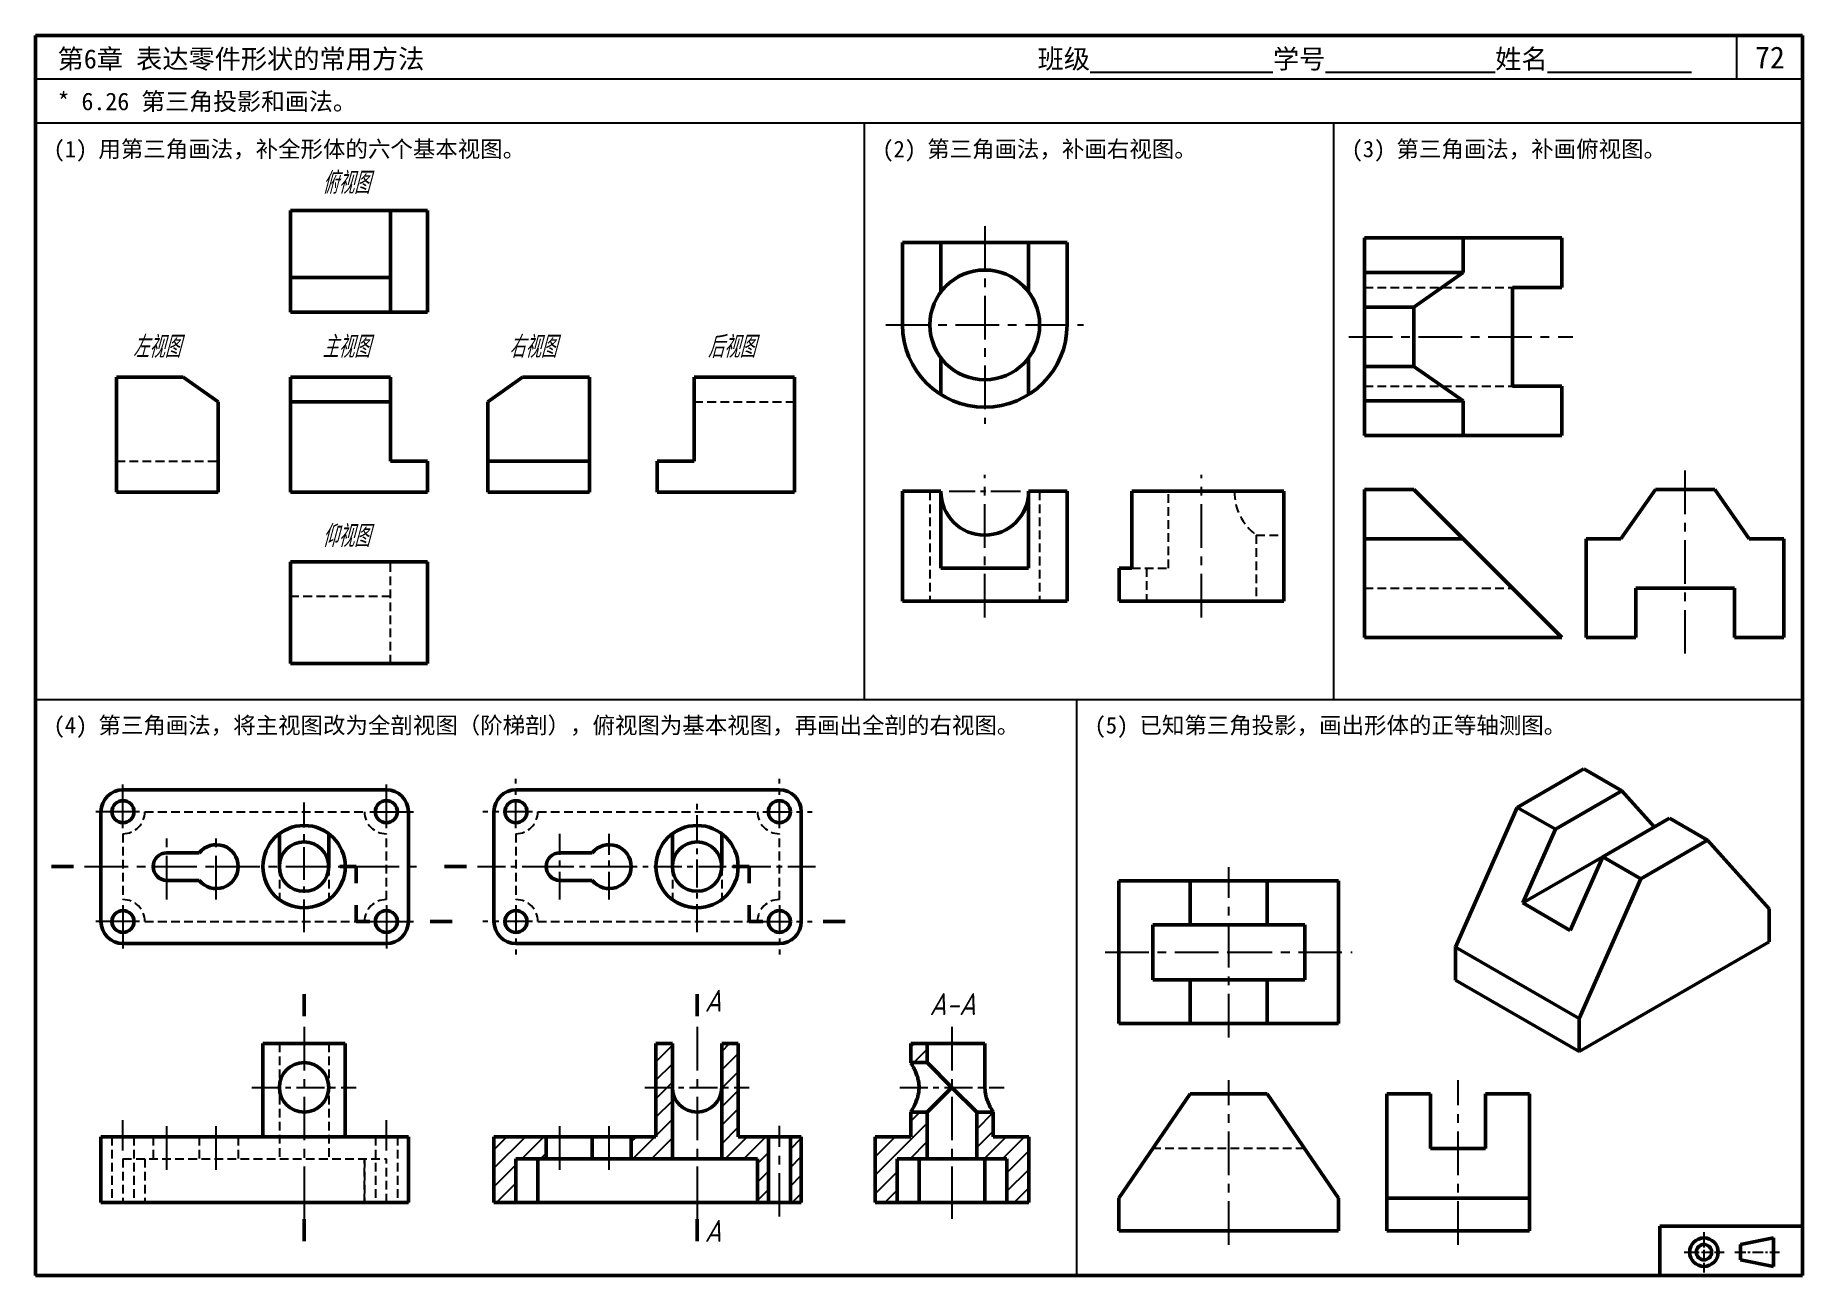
# Model space of a CAD drawing. Header units: millimetres. Extents: x 0 to 322, y 0 to 226.
import ezdxf

# ---------------------------------------------------------------- set-up
doc = ezdxf.new("R2010")
doc.units = ezdxf.units.MM
doc.header["$LTSCALE"] = 0.25
doc.linetypes.add('CENTER', pattern=[50.8, 31.75, -6.35, 6.35, -6.35])
doc.linetypes.add('HIDDEN', pattern=[9.525, 6.35, -3.175])
for name, color, linetype in [('点画线层', 7, 'CENTER'), ('答案', 1, 'Continuous'), ('虚线层', 7, 'HIDDEN')]:
    doc.layers.add(name, color=color, linetype=linetype)
doc.layers.add('粗实线层', color=7, linetype='Continuous', lineweight=50)
doc.styles.get("Standard").update_dxf_attribs({"font": 'gbeitc.shx', "height": 4, "bigfont": 'gbcbig.shx'})
doc.styles.add('宋体', font='SimSun.ttf', dxfattribs={"height": 3.5})

msp = doc.modelspace()

# ---------------------------------------------------------------- hatches: boundary and pattern name
at = {"layer": '答案'}
h = msp.add_hatch(dxfattribs=at)
h.set_pattern_fill('ANSI31', color=256, scale=0.75)
h.paths.add_polyline_path([(93.06, 25.31), (83.56, 25.31), (83.56, 13.31), (87.56, 13.31), (87.56, 21.31), (93.06, 21.31)])
h.paths.add_polyline_path([(116.06, 34.31), (113.06, 34.31), (113.06, 25.31), (108.56, 25.31), (108.56, 21.31), (116.06, 21.31)])
h.paths.add_polyline_path([(116.06, 42.31), (113.06, 42.31), (113.06, 34.31), (116.06, 34.31)])
h.paths.add_polyline_path([(128.06, 42.31), (125.06, 42.31), (125.06, 34.31), (128.06, 34.31)])
h.paths.add_polyline_path([(128.06, 34.31), (125.06, 34.31), (125.06, 21.31), (131.56, 21.31), (131.56, 13.31), (133.56, 13.31), (133.56, 25.31), (128.06, 25.31)])
h.paths.add_polyline_path([(139.56, 25.31), (137.56, 25.31), (137.56, 13.31), (139.56, 13.31)])
h = msp.add_hatch(dxfattribs=at)
h.set_pattern_fill('ANSI31', color=256, scale=0.75)
h.paths.add_polyline_path([(162.51, 42.31), (159.51, 42.31), (159.51, 38.81), (162.51, 38.81)])
h.paths.add_polyline_path([(162.51, 29.81), (159.51, 29.81), (159.51, 25.31), (153.01, 25.31), (153.01, 13.31), (157.01, 13.31), (157.01, 21.31), (162.51, 21.31)])
h.paths.add_polyline_path([(174.51, 29.81), (171.51, 29.81), (171.51, 21.31), (177.01, 21.31), (177.01, 13.31), (181.01, 13.31), (181.01, 25.31), (174.51, 25.31)])

# ---------------------------------------------------------------- linework, layer by layer
at = {"lineweight": 50}
for p, q in [((322, 226), (0, 226)), ((0, 226), (0, 0)), ((322, 0), (322, 226)), ((296, 9), (322, 9)), ((296, 0), (296, 9)), ((0, 0), (322, 0))]:
    msp.add_line(p, q, dxfattribs=at)
for p, q in [((310, 218), (310, 226)), ((322, 218), (0, 218)), ((322, 210), (0, 210)), ((151, 210), (151, 105)), ((236.5, 210), (236.5, 105)), ((0, 105), (322, 105)), ((189.67, 105), (189.67, 0))]:
    msp.add_line(p, q)
at = {"layer": '点画线层'}
for p, q in [((172.98, 191.24), (172.98, 155.24)), ((154.98, 173.24), (190.98, 173.24)), ((172.98, 119.92), (172.98, 145.92)), ((300.58, 113.35), (300.58, 146.85)), ((15.96, 81.53), (15.96, 90.53)), ((63.96, 81.53), (63.96, 90.53)), ((18.96, 84.53), (9.96, 84.53)), ((60.96, 84.53), (69.96, 84.53)), ((23.96, 68.53), (23.96, 80.53)), ((32.96, 68.53), (32.96, 80.53)), ((8.96, 74.53), (23.96, 74.53)), ((21.46, 74.53), (34.57, 74.53)), ((32.96, 74.53), (70.96, 74.53)), ((217.43, 43.42), (217.43, 74.42)), ((18.96, 64.53), (9.96, 64.53)), ((15.96, 67.53), (15.96, 58.53)), ((60.96, 64.53), (69.96, 64.53)), ((63.96, 67.53), (63.96, 58.53)), ((194.93, 58.92), (217.43, 58.92)), ((217.43, 58.92), (239.93, 58.92)), ((48.96, 45.31), (48.96, 18.31)), ((217.43, 5.64), (217.43, 35.64)), ((259.22, 5.64), (259.22, 35.64)), ((15.96, 22.81), (15.96, 28.31)), ((23.96, 19.31), (23.96, 27.31)), ((32.96, 19.31), (32.96, 27.31)), ((63.96, 22.81), (63.96, 28.31)), ((48.96, 18.31), (48.96, 10.31))]:
    msp.add_line(p, q, dxfattribs=at)
at = {"layer": '点画线层', "ltscale": 0.6}
msp.add_line((166.48, 142.92), (175.37, 142.92), dxfattribs=at)
at = {"layer": '点画线层', "ltscale": 0.75}
for p, q in [((175.37, 142.92), (179.48, 142.92)), ((48.96, 62.6), (48.96, 86.22))]:
    msp.add_line(p, q, dxfattribs=at)
at = {"layer": '点画线层', "ltscale": 0.64}
msp.add_line((39.46, 34.31), (58.46, 34.31), dxfattribs=at)
at = {"layer": '点画线层', "ltscale": 0.25}
for p, q in [((304.02, 7.91), (304.02, 0.58)), ((300.39, 4.28), (307.73, 4.28)), ((309.66, 4.28), (317.76, 4.28))]:
    msp.add_line(p, q, dxfattribs=at)
at = {"layer": '答案', "lineweight": 50}
for p, q in [((46.46, 175.57), (46.46, 194.09)), ((71.46, 194.09), (46.46, 194.09)), ((64.7, 175.57), (64.7, 194.09)), ((71.46, 175.57), (71.46, 194.09)), ((242.14, 189.08), (242.14, 153.08)), ((242.14, 189.08), (278.14, 189.08)), ((260.14, 182.78), (260.14, 189.08)), ((278.14, 189.08), (278.14, 180.08)), ((64.7, 181.9), (46.46, 181.9)), ((242.14, 182.78), (260.14, 182.78)), ((251.14, 176.48), (260.14, 182.78)), ((269.14, 162.08), (269.14, 180.08)), ((269.14, 180.08), (278.14, 180.08)), ((71.46, 175.57), (46.46, 175.57)), ((242.14, 176.48), (251.14, 176.48)), ((251.14, 176.48), (251.14, 165.68)), ((242.14, 165.68), (251.14, 165.68)), ((251.14, 165.68), (260.14, 159.38)), ((14.77, 142.74), (14.77, 163.72)), ((14.77, 163.72), (26.96, 163.72)), ((33.29, 159.22), (26.96, 163.72)), ((120.05, 163.72), (138.29, 163.72)), ((120.05, 148.44), (120.05, 163.72)), ((138.29, 142.74), (138.29, 163.72)), ((269.14, 162.08), (278.14, 162.08)), ((278.14, 162.08), (278.14, 153.08)), ((33.29, 142.74), (33.29, 159.22)), ((242.14, 159.38), (260.14, 159.38)), ((260.14, 153.08), (260.14, 159.38)), ((242.14, 153.08), (278.14, 153.08)), ((113.29, 148.44), (120.05, 148.44)), ((113.29, 142.74), (113.29, 148.44)), ((33.29, 142.74), (14.77, 142.74)), ((113.29, 142.74), (138.29, 142.74)), ((199.77, 142.92), (227.45, 142.92)), ((199.77, 128.92), (199.77, 142.92)), ((227.45, 142.92), (227.45, 122.92)), ((71.46, 130.07), (46.46, 130.07)), ((46.46, 111.55), (46.46, 130.07)), ((71.46, 111.55), (71.46, 130.07)), ((197.45, 128.92), (197.45, 122.92)), ((197.45, 128.92), (199.77, 128.92)), ((197.45, 122.92), (227.45, 122.92)), ((71.46, 111.55), (46.46, 111.55)), ((282.13, 92.33), (270.01, 85.33)), ((289.06, 88.33), (282.13, 92.33)), ((135.56, 88.53), (87.56, 88.53)), ((289.06, 88.33), (276.94, 81.33)), ((289.06, 88.33), (294.99, 81.75)), ((83.56, 84.53), (83.56, 64.53)), ((139.56, 64.53), (139.56, 84.53)), ((270.01, 85.33), (258.75, 59.83)), ((276.94, 81.33), (270.01, 85.33)), ((116.06, 74.53), (116.06, 80.53)), ((125.06, 74.53), (125.06, 80.53)), ((276.94, 81.33), (271.01, 67.91)), ((297.72, 83.33), (285.6, 76.33)), ((304.65, 79.33), (297.72, 83.33)), ((304.65, 79.33), (292.52, 72.33)), ((304.65, 79.33), (315.91, 66.83)), ((95.56, 77.03), (101.43, 77.03)), ((285.6, 76.33), (271.01, 67.91)), ((279.67, 62.91), (285.6, 76.33)), ((292.52, 72.33), (285.6, 76.33)), ((95.56, 72.03), (101.43, 72.03)), ((292.52, 72.33), (281.27, 46.83)), ((271.01, 67.91), (279.67, 62.91)), ((315.91, 60.83), (315.91, 66.83)), ((87.56, 60.53), (135.56, 60.53)), ((281.27, 46.83), (258.75, 59.83)), ((258.75, 53.83), (258.75, 59.83)), ((281.27, 40.83), (315.91, 60.83)), ((281.27, 40.83), (258.75, 53.83)), ((281.27, 40.83), (281.27, 46.83)), ((113.06, 42.31), (116.06, 42.31)), ((113.06, 42.31), (113.06, 25.31)), ((116.06, 42.31), (116.06, 21.31)), ((125.06, 42.31), (125.06, 21.31)), ((125.06, 42.31), (128.06, 42.31)), ((128.06, 42.31), (128.06, 25.31)), ((159.51, 42.31), (173.01, 42.31)), ((159.51, 42.31), (159.51, 38.81)), ((162.51, 38.81), (162.51, 42.31)), ((173.01, 42.31), (173.01, 34.31)), ((159.51, 38.81), (162.51, 38.81)), ((162.51, 38.81), (167.01, 34.31)), ((167.01, 34.31), (162.51, 29.81)), ((171.51, 29.81), (167.01, 34.31)), ((159.51, 29.81), (159.51, 25.31)), ((162.51, 29.81), (159.51, 29.81)), ((162.51, 21.31), (162.51, 29.81)), ((171.51, 29.81), (171.51, 21.31)), ((174.51, 29.81), (171.51, 29.81)), ((174.51, 25.31), (174.51, 29.81)), ((83.56, 13.31), (83.56, 25.31)), ((83.56, 25.31), (113.06, 25.31)), ((93.06, 25.31), (93.06, 21.31)), ((101.43, 25.31), (101.43, 21.31)), ((108.56, 25.31), (108.56, 21.31)), ((128.06, 25.31), (139.56, 25.31)), ((133.56, 25.31), (133.56, 13.31)), ((137.56, 25.31), (137.56, 13.31)), ((139.56, 13.31), (139.56, 25.31)), ((159.51, 25.31), (153.01, 25.31)), ((153.01, 25.31), (153.01, 13.31)), ((181.01, 25.31), (174.51, 25.31)), ((181.01, 13.31), (181.01, 25.31)), ((87.56, 21.31), (131.56, 21.31)), ((87.56, 21.31), (87.56, 13.31)), ((91.56, 13.31), (91.56, 21.31)), ((131.56, 13.31), (131.56, 21.31)), ((131.56, 21.31), (131.56, 13.31)), ((177.01, 21.31), (157.01, 21.31)), ((157.01, 13.31), (157.01, 21.31)), ((161.01, 13.31), (161.01, 21.31)), ((173.01, 13.31), (173.01, 21.31)), ((177.01, 21.31), (177.01, 13.31)), ((83.56, 13.31), (139.56, 13.31)), ((153.01, 13.31), (181.01, 13.31))]:
    msp.add_line(p, q, dxfattribs=at)
at = {"layer": '答案', "linetype": 'HIDDEN'}
for p, q in [((242.14, 180.08), (269.14, 180.08)), ((242.14, 162.08), (269.14, 162.08)), ((120.05, 159.22), (138.29, 159.22)), ((14.77, 148.44), (33.29, 148.44)), ((206.45, 128.92), (206.45, 142.92)), ((222.45, 134.92), (222.45, 122.92)), ((222.45, 134.92), (227.45, 134.92)), ((64.7, 111.55), (64.7, 130.07)), ((199.77, 128.92), (206.45, 128.92)), ((202.45, 128.92), (202.45, 122.92)), ((64.7, 123.74), (46.46, 123.74)), ((91.56, 84.53), (131.56, 84.53)), ((87.56, 80.53), (87.56, 68.53)), ((135.56, 68.53), (135.56, 80.53)), ((116.06, 74.53), (116.06, 68.53)), ((125.06, 74.53), (125.06, 68.53)), ((91.56, 64.53), (131.56, 64.53))]:
    msp.add_line(p, q, dxfattribs=at)
at = {"layer": '答案', "linetype": 'CENTER'}
for p, q in [((239.33, 171.08), (280.15, 171.08)), ((212.45, 119.92), (212.45, 145.92)), ((120.56, 45.31), (120.56, 18.31)), ((167.01, 45.31), (167.01, 18.31)), ((95.56, 19.31), (95.56, 27.31)), ((104.56, 19.31), (104.56, 27.31)), ((135.56, 10.75), (135.56, 27.29)), ((120.56, 18.31), (120.56, 10.31)), ((167.01, 18.31), (167.01, 10.31))]:
    msp.add_line(p, q, dxfattribs=at)
at = {"layer": '答案', "linetype": 'CENTER', "ltscale": 0.64}
for p, q in [((87.56, 81.53), (87.56, 90.53)), ((135.56, 81.53), (135.56, 90.53)), ((90.56, 84.53), (81.56, 84.53)), ((120.56, 62.6), (120.56, 86.22)), ((132.56, 84.53), (141.56, 84.53)), ((95.56, 68.53), (95.56, 80.53)), ((104.56, 68.53), (104.56, 80.53)), ((80.56, 74.53), (95.56, 74.53)), ((93.06, 74.53), (106.16, 74.53)), ((104.56, 74.53), (142.56, 74.53)), ((90.56, 64.53), (81.56, 64.53)), ((87.56, 67.53), (87.56, 58.53)), ((132.56, 64.53), (141.56, 64.53)), ((135.56, 67.53), (135.56, 58.53)), ((111.06, 34.31), (130.06, 34.31)), ((157.51, 34.31), (176.51, 34.31))]:
    msp.add_line(p, q, dxfattribs=at)
at = {"layer": '答案', "lineweight": 50}
for centre, radius in [((87.56, 84.53), 2), ((135.56, 84.53), 2), ((120.56, 74.53), 7.5), ((120.56, 74.53), 4.5), ((87.56, 64.53), 2), ((135.56, 64.53), 2)]:
    msp.add_circle(centre, radius, dxfattribs=at)
at = {"layer": '答案', "linetype": 'HIDDEN'}
for centre, radius, start, end in [((228.45, 142.92), 10, 180, 233.1301), ((87.56, 84.53), 4, 270, 0), ((135.56, 84.53), 4, 180, 270), ((87.56, 64.53), 4, 0, 90), ((135.56, 64.53), 4, 90, 180)]:
    msp.add_arc(centre, radius, start, end, dxfattribs=at)
at = {"layer": '答案', "lineweight": 50}
for centre, radius, start, end in [((87.56, 84.53), 4, 90, 180), ((135.56, 84.53), 4, 0, 90), ((104.56, 74.53), 4, 218.6822, 141.3178), ((95.56, 74.53), 2.5, 90, 270), ((87.56, 64.53), 4, 180, 270), ((135.56, 64.53), 4, 270, 0), ((120.56, 34.31), 4.5, 180, 0)]:
    msp.add_arc(centre, radius, start, end, dxfattribs=at)
for points, knots in [([(159.51, 29.81), (159.51, 29.81), (159.53, 29.84), (159.6, 29.96), (159.65, 30.05), (159.78, 30.28), (159.86, 30.42), (160.03, 30.75), (160.13, 30.94), (160.31, 31.33), (160.41, 31.55), (160.59, 32.03), (160.68, 32.29), (160.84, 32.84), (160.9, 33.13), (160.99, 33.72), (161.01, 34.02), (161.01, 34.6), (160.99, 34.9), (160.9, 35.49), (160.84, 35.78), (160.68, 36.33), (160.59, 36.59), (160.41, 37.08), (160.31, 37.3), (160.13, 37.69), (160.03, 37.87), (159.86, 38.2), (159.78, 38.34), (159.65, 38.58), (159.6, 38.67), (159.53, 38.78), (159.51, 38.81), (159.51, 38.81)], [6.994955, 6.994955, 6.994955, 6.994955, 7.866495, 7.866495, 8.738034, 8.738034, 9.609574, 9.609574, 10.481114, 10.481114, 11.358313, 11.358313, 12.235512, 12.235512, 13.112712, 13.112712, 13.989911, 13.989911, 14.86711, 14.86711, 15.744309, 15.744309, 16.621509, 16.621509, 17.498708, 17.498708, 18.370248, 18.370248, 19.241787, 19.241787, 20.113327, 20.113327, 20.984866, 20.984866, 20.984866, 20.984866]), ([(173.01, 34.31), (173.01, 34.02), (173.03, 33.72), (173.12, 33.13), (173.18, 32.84), (173.33, 32.29), (173.42, 32.03), (173.61, 31.55), (173.71, 31.33), (173.89, 30.94), (173.98, 30.75), (174.16, 30.42), (174.24, 30.28), (174.37, 30.05), (174.42, 29.96), (174.49, 29.84), (174.51, 29.81), (174.51, 29.81)], [13.989911, 13.989911, 13.989911, 13.989911, 14.86711, 14.86711, 15.744309, 15.744309, 16.621509, 16.621509, 17.498708, 17.498708, 18.370248, 18.370248, 19.241787, 19.241787, 20.113327, 20.113327, 20.984866, 20.984866, 20.984866, 20.984866])]:
    msp.add_open_spline(points, degree=3, knots=knots, dxfattribs=at)
at = {"layer": '粗实线层'}
for p, q in [((157.98, 188.24), (187.98, 188.24)), ((157.98, 173.24), (157.98, 188.24)), ((164.98, 188.24), (164.98, 179.24)), ((180.98, 188.24), (180.98, 179.24)), ((187.98, 173.24), (187.98, 188.24)), ((164.98, 167.24), (164.98, 160.55)), ((180.98, 167.24), (180.98, 160.55)), ((64.7, 163.72), (46.46, 163.72)), ((46.46, 142.74), (46.46, 163.72)), ((64.7, 148.44), (64.7, 163.72)), ((82.43, 159.22), (88.76, 163.72)), ((100.95, 163.72), (88.76, 163.72)), ((100.95, 142.74), (100.95, 163.72)), ((64.7, 159.22), (46.46, 159.22)), ((82.43, 142.74), (82.43, 159.22)), ((71.46, 148.44), (64.7, 148.44)), ((71.46, 142.74), (71.46, 148.44)), ((100.95, 148.44), (82.43, 148.44)), ((71.46, 142.74), (46.46, 142.74)), ((82.43, 142.74), (100.95, 142.74)), ((157.98, 142.92), (157.98, 122.92)), ((157.98, 142.92), (164.98, 142.92)), ((164.98, 142.92), (164.98, 128.92)), ((180.98, 142.92), (180.98, 128.92)), ((180.98, 142.92), (187.98, 142.92)), ((187.98, 142.92), (187.98, 122.92)), ((242.14, 143.25), (242.14, 134.25)), ((242.14, 143.25), (251.14, 143.25)), ((251.14, 143.25), (260.14, 134.25)), ((295.18, 143.25), (288.88, 134.25)), ((305.98, 143.25), (295.18, 143.25)), ((312.28, 134.25), (305.98, 143.25)), ((242.14, 134.25), (242.14, 116.25)), ((242.14, 134.25), (260.14, 134.25)), ((260.14, 134.25), (278.14, 116.25)), ((282.58, 134.25), (282.58, 116.25)), ((288.88, 134.25), (282.58, 134.25)), ((318.58, 134.25), (312.28, 134.25)), ((318.58, 116.25), (318.58, 134.25)), ((164.98, 128.92), (180.98, 128.92)), ((157.98, 122.92), (187.98, 122.92)), ((291.58, 125.25), (309.58, 125.25)), ((291.58, 116.25), (291.58, 125.25)), ((309.58, 125.25), (309.58, 116.25)), ((242.14, 116.25), (278.14, 116.25)), ((291.58, 116.25), (282.58, 116.25)), ((318.58, 116.25), (309.58, 116.25)), ((63.96, 88.53), (15.96, 88.53)), ((11.96, 84.53), (11.96, 64.53)), ((67.96, 64.53), (67.96, 84.53)), ((44.46, 74.53), (44.46, 80.53)), ((53.46, 74.53), (53.46, 80.53)), ((2.96, 74.53), (6.96, 74.53)), ((23.96, 77.03), (29.84, 77.03)), ((55.46, 74.53), (58.46, 74.53)), ((58.46, 74.53), (58.46, 71.53)), ((74.56, 74.53), (78.56, 74.53)), ((127.06, 74.53), (130.06, 74.53)), ((130.06, 74.53), (130.06, 71.53)), ((23.96, 72.03), (29.84, 72.03)), ((197.43, 71.92), (237.43, 71.92)), ((197.43, 45.92), (197.43, 71.92)), ((210.43, 71.92), (210.43, 63.92)), ((224.43, 71.92), (224.43, 63.92)), ((237.43, 45.92), (237.43, 71.92)), ((58.46, 67.53), (58.46, 64.53)), ((58.46, 64.53), (60.96, 64.53)), ((71.96, 64.53), (75.96, 64.53)), ((130.06, 67.53), (130.06, 64.53)), ((130.06, 64.53), (132.56, 64.53)), ((143.56, 64.53), (147.56, 64.53)), ((203.59, 63.92), (203.59, 53.92)), ((203.59, 63.92), (231.27, 63.92)), ((231.27, 63.92), (231.27, 53.92)), ((15.96, 60.53), (63.96, 60.53)), ((203.59, 53.92), (231.27, 53.92)), ((210.43, 53.92), (210.43, 45.92)), ((224.43, 53.92), (224.43, 45.92)), ((48.96, 47.31), (48.96, 51.31)), ((120.56, 47.31), (120.56, 51.31)), ((197.43, 45.92), (237.43, 45.92)), ((41.46, 42.31), (56.46, 42.31)), ((41.46, 42.31), (41.46, 25.31)), ((56.46, 42.31), (56.46, 25.31)), ((197.43, 14.14), (210.43, 33.14)), ((224.43, 33.14), (210.43, 33.14)), ((237.43, 14.14), (224.43, 33.14)), ((246.22, 8.14), (246.22, 33.14)), ((254.22, 33.14), (246.22, 33.14)), ((254.22, 23.14), (254.22, 33.14)), ((272.22, 33.14), (264.22, 33.14)), ((264.22, 23.14), (264.22, 33.14)), ((272.22, 8.14), (272.22, 33.14)), ((11.96, 25.31), (67.96, 25.31)), ((11.96, 13.31), (11.96, 25.31)), ((67.96, 13.31), (67.96, 25.31)), ((264.22, 23.14), (254.22, 23.14)), ((11.96, 13.31), (67.96, 13.31)), ((197.43, 8.14), (197.43, 14.14)), ((237.43, 8.14), (237.43, 14.14)), ((246.22, 14.14), (272.22, 14.14)), ((48.96, 6.31), (48.96, 10.31)), ((120.56, 6.31), (120.56, 10.31)), ((197.43, 8.14), (237.43, 8.14)), ((246.22, 8.14), (272.22, 8.14)), ((310.69, 5.68), (316.69, 6.88)), ((316.69, 1.68), (316.69, 6.88)), ((310.69, 2.88), (310.69, 5.68)), ((310.69, 2.88), (316.69, 1.68))]:
    msp.add_line(p, q, dxfattribs=at)
for centre, radius in [((172.98, 173.24), 10), ((15.96, 84.53), 2), ((63.96, 84.53), 2), ((48.96, 74.53), 7.5), ((48.96, 74.53), 4.5), ((15.96, 64.53), 2), ((63.96, 64.53), 2), ((48.96, 34.31), 4.5), ((304.02, 4.28), 2.6), ((304.02, 4.28), 1.4)]:
    msp.add_circle(centre, radius, dxfattribs=at)
for centre, radius, start, end in [((172.98, 173.24), 15, 180, 0), ((172.98, 142.92), 8, 180, 0), ((15.96, 84.53), 4, 90, 180), ((63.96, 84.53), 4, 0, 90), ((32.96, 74.53), 4, 218.6822, 141.3178), ((23.96, 74.53), 2.5, 90, 270), ((15.96, 64.53), 4, 180, 270), ((63.96, 64.53), 4, 270, 0)]:
    msp.add_arc(centre, radius, start, end, dxfattribs=at)
at = {"layer": '虚线层'}
for p, q in [((162.98, 142.92), (162.98, 122.92)), ((182.98, 142.92), (182.98, 122.92)), ((242.14, 125.25), (269.14, 125.25)), ((19.96, 84.53), (59.96, 84.53)), ((15.96, 80.53), (15.96, 68.53)), ((63.96, 68.53), (63.96, 80.53)), ((44.46, 74.53), (44.46, 68.53)), ((53.46, 74.53), (53.46, 68.53)), ((19.96, 64.53), (59.96, 64.53)), ((44.46, 42.31), (44.46, 21.31)), ((53.46, 42.31), (53.46, 21.31)), ((13.96, 25.31), (13.96, 13.31)), ((17.96, 25.31), (17.96, 13.31)), ((21.46, 25.31), (21.46, 21.31)), ((29.84, 25.31), (29.84, 21.31)), ((36.96, 25.31), (36.96, 21.31)), ((61.96, 25.31), (61.96, 13.31)), ((65.96, 25.31), (65.96, 13.31)), ((231.27, 23.14), (203.59, 23.14)), ((15.96, 21.31), (63.96, 21.31)), ((15.96, 21.31), (15.96, 13.31)), ((19.96, 21.31), (19.96, 13.31)), ((59.96, 13.31), (59.96, 21.31)), ((59.96, 21.31), (59.96, 13.31)), ((63.96, 13.31), (63.96, 21.31))]:
    msp.add_line(p, q, dxfattribs=at)
for centre, start, end in [((15.96, 84.53), 270, 0), ((63.96, 84.53), 180, 270), ((15.96, 64.53), 0, 90), ((63.96, 64.53), 90, 180)]:
    msp.add_arc(centre, 4, start, end, dxfattribs=at)

# ---------------------------------------------------------------- texts
at = {"style": '宋体'}
for s, height, p in [('第6章 表达零件形状的常用方法', 3.5, (4.05, 219.96)), ('班级%%U              %%U学号%%U             %%U姓名%%U           ', 3.5, (182.61, 219.96)), ('72', 4, (313.31, 219.96)), ('* 6.26 第三角投影和画法。', 3.2, (4.05, 212.36)), ('(1) 用第三角画法，补全形体的六个基本视图。', 3, (3.33, 203.79)), ('(2) 第三角画法，补画右视图。', 3, (154.33, 203.79)), ('(3) 第三角画法，补画俯视图。', 3, (239.83, 203.79)), ('(4) 第三角画法，将主视图改为全剖视图（阶梯剖），俯视图为基本视图，再画出全剖的右视图。', 3, (3.33, 98.79)), ('(5) 已知第三角投影，画出形体的正等轴测图。', 3, (193, 98.79))]:
    msp.add_text(s, height=height, dxfattribs=at).set_placement(p)
for s, p in [('主视图', (52.28, 167.24)), ('右视图', (86.29, 167.24))]:
    msp.add_text(s, height=4).set_placement(p)
at = {"layer": '答案'}
for s, p in [('俯视图', (52.28, 197.12)), ('左视图', (17.77, 167.24)), ('后视图', (122.51, 167.24)), ('仰视图', (52.28, 132.76)), ('A', (121.95, 48.09)), ('A-A', (162.91, 47.48)), ('A', (121.95, 6.15))]:
    msp.add_text(s, height=4, dxfattribs=at).set_placement(p)

doc.saveas('drawing.dxf')
